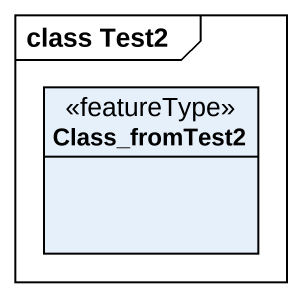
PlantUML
@startuml
mainframe class Test2
hide circle
hide empty members
class Class_fromTest2 <<featureType>>
@enduml
